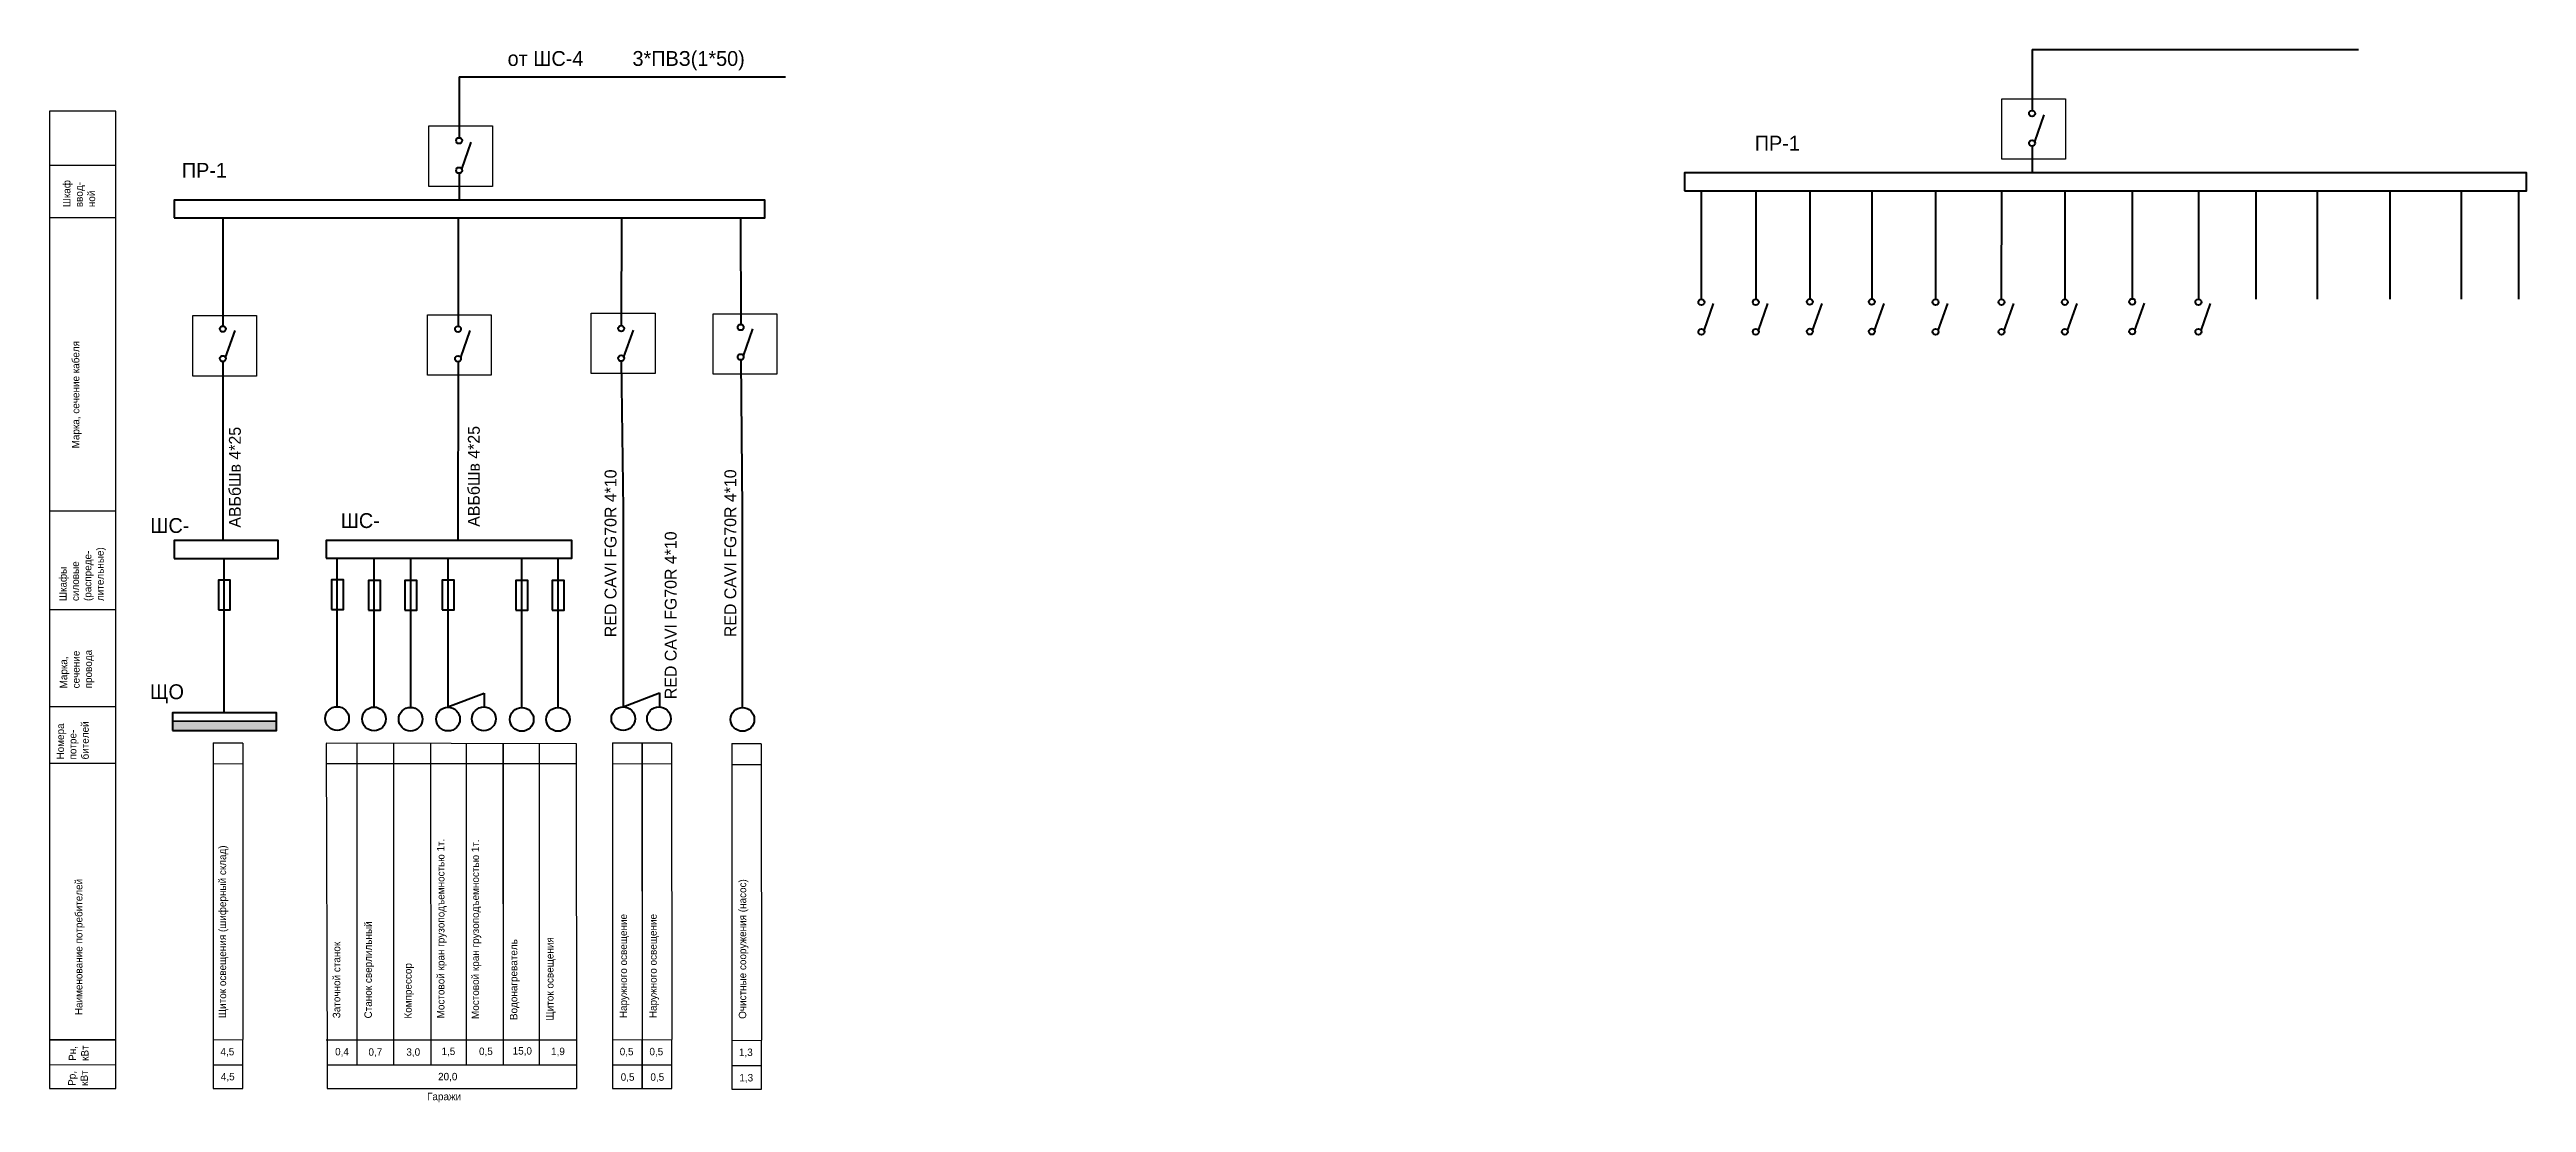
# Model space of a CAD drawing. Header units: millimetres. Extents: x -290 to 1822, y 29 to 413.
# Drawn here: x 987 to 1822, y 59 to 413 of the extents above; entities that cross this region are included whole.
import ezdxf

# ---------------------------------------------------------------- set-up
doc = ezdxf.new("R2010")
doc.units = ezdxf.units.MM

msp = doc.modelspace()

# ---------------------------------------------------------------- hatches: boundary and pattern name
at = {"lineweight": 25}
msp.add_hatch(color=250, dxfattribs=at).paths.add_polyline_path([(1063.9, 186.99), (1028.84, 186.99), (1028.84, 183.77), (1063.9, 183.77)])

# ---------------------------------------------------------------- linework, layer by layer
at = {"lineweight": 50}
for p, q in [((1655.5, 413.14), (1765.5, 413.14)), ((1655.5, 413.14), (1655.5, 392.61)), ((1125.41, 403.99), (1235.41, 403.99)), ((1125.41, 403.99), (1125.41, 383.46)), ((1656.41, 382.04), (1659.61, 391.12)), ((1126.33, 372.9), (1129.53, 381.98)), ((1655.5, 380.61), (1655.5, 371.61)), ((1125.41, 371.46), (1125.41, 362.46)), ((1544.04, 365.58), (1544.03, 329.12)), ((1562.37, 365.58), (1562.36, 329.12)), ((1580.66, 365.58), (1580.65, 329.12)), ((1601.5, 365.58), (1601.49, 329.12)), ((1622.94, 365.58), (1622.92, 329.12)), ((1645.15, 365.58), (1645.14, 329.12)), ((1666.58, 365.58), (1666.57, 329.12)), ((1689.27, 365.58), (1689.26, 329.12)), ((1711.57, 365.58), (1711.56, 329.12)), ((1730.95, 365.58), (1730.94, 329.12)), ((1751.6, 365.58), (1751.59, 329.12)), ((1776.12, 365.58), (1776.11, 329.12)), ((1800.11, 365.58), (1800.1, 329.12)), ((1819.41, 365.58), (1819.4, 329.12)), ((1045.83, 356.3), (1045.8, 320.03)), ((1125.06, 356.44), (1125.05, 319.98)), ((1180.09, 356.7), (1180.08, 320.16)), ((1220.26, 356.46), (1220.32, 320.58)), ((1045.8, 329.03), (1045.8, 320.03)), ((1125.05, 328.98), (1125.05, 319.98)), ((1180.04, 329.16), (1180.04, 320.16)), ((1220.31, 329.58), (1220.31, 320.58)), ((1544.97, 318.49), (1548.18, 327.57)), ((1563.3, 318.49), (1566.51, 327.57)), ((1581.52, 318.57), (1584.72, 327.65)), ((1602.4, 318.57), (1605.61, 327.65)), ((1623.9, 318.5), (1627.11, 327.58)), ((1646.1, 318.5), (1649.31, 327.58)), ((1667.47, 318.5), (1670.68, 327.58)), ((1690.18, 318.65), (1693.39, 327.73)), ((1712.48, 318.5), (1715.68, 327.59)), ((1046.71, 309.46), (1049.92, 318.55)), ((1125.96, 309.41), (1129.17, 318.49)), ((1180.95, 309.6), (1184.15, 318.68)), ((1221.23, 310.02), (1224.43, 319.1)), ((1045.8, 308.03), (1045.78, 256.66)), ((1125.05, 307.98), (1125.04, 247.78)), ((1180.04, 308.16), (1180.66, 258.29)), ((1220.31, 308.58), (1220.83, 258.05)), ((1045.78, 256.66), (1045.78, 247.74)), ((1180.66, 258.29), (1180.66, 191.78)), ((1220.83, 258.05), (1220.83, 191.54)), ((1046.11, 241.78), (1046.11, 189.77)), ((1084.23, 241.82), (1084.23, 191.82)), ((1096.68, 241.69), (1096.68, 191.69)), ((1109.03, 241.67), (1109.03, 191.67)), ((1121.65, 241.72), (1121.65, 191.72)), ((1146.48, 241.63), (1146.48, 191.63)), ((1158.71, 241.63), (1158.71, 191.63)), ((1121.65, 191.72), (1133.89, 196.41)), ((1133.89, 196.41), (1133.89, 191.8)), ((1180.66, 191.78), (1192.9, 196.47)), ((1192.9, 196.47), (1192.9, 191.86))]:
    msp.add_line(p, q, dxfattribs=at)
at = {"lineweight": 25}
for p, q in [((1009.68, 374.1), (987.39, 374.1)), ((1009.71, 356.46), (987.42, 356.46)), ((1009.71, 257.66), (987.42, 257.66)), ((1009.71, 224.45), (987.42, 224.45)), ((1009.71, 191.78), (987.42, 191.78)), ((1028.84, 186.99), (1063.9, 186.99)), ((1028.84, 186.99), (1028.84, 183.77)), ((1063.9, 186.99), (1028.84, 186.99)), ((1028.84, 183.77), (1063.9, 183.77)), ((1063.9, 183.77), (1063.9, 186.99)), ((1042.56, 179.59), (1052.48, 179.59)), ((1042.56, 179.59), (1042.56, 79.59)), ((1052.48, 179.5), (1052.56, 79.68)), ((1080.67, 179.59), (1164.91, 179.41)), ((1080.67, 179.41), (1080.97, 71.18)), ((1090.92, 179.41), (1091, 71.18)), ((1103.27, 179.41), (1103.35, 71.18)), ((1115.81, 179.41), (1115.88, 71.18)), ((1127.76, 179.41), (1127.84, 71.18)), ((1140.14, 179.41), (1140.22, 71.18)), ((1140.22, 179.41), (1140.3, 71.18)), ((1152.37, 179.41), (1152.45, 71.18)), ((1164.91, 179.41), (1164.99, 63.26)), ((1177.11, 179.59), (1187.03, 179.59)), ((1177.11, 179.59), (1177.11, 79.59)), ((1187.03, 179.5), (1187.11, 79.68)), ((1187.12, 179.59), (1197.04, 179.59)), ((1187.12, 179.59), (1187.12, 79.59)), ((1197.04, 179.5), (1197.12, 79.68)), ((1217.27, 179.36), (1227.2, 179.36)), ((1217.27, 179.36), (1217.27, 79.36)), ((1227.2, 179.26), (1227.28, 79.44)), ((1009.71, 172.63), (987.42, 172.63)), ((1042.78, 172.63), (1052.49, 172.62)), ((1080.67, 172.63), (1164.91, 172.63)), ((1177.33, 172.63), (1187.04, 172.62)), ((1187.34, 172.63), (1197.05, 172.62)), ((1217.5, 172.39), (1227.21, 172.39)), ((1009.71, 79.59), (987.42, 79.59)), ((987.42, 79.59), (987.42, 63.26)), ((1009.71, 63.26), (1009.71, 79.59)), ((1042.56, 79.59), (1052.56, 79.68)), ((1042.56, 79.59), (1042.56, 71.18)), ((1052.56, 63.26), (1052.56, 79.68)), ((1080.67, 79.59), (1164.98, 79.59)), ((1177.11, 79.59), (1187.12, 79.68)), ((1177.11, 79.59), (1177.11, 71.18)), ((1187.12, 63.26), (1187.12, 79.68)), ((1187.12, 79.59), (1197.12, 79.68)), ((1187.12, 79.59), (1187.12, 71.18)), ((1197.12, 63.26), (1197.12, 79.68)), ((1217.27, 79.36), (1227.28, 79.44)), ((1217.27, 79.36), (1217.27, 70.95)), ((1227.28, 63.02), (1227.28, 79.44)), ((987.42, 71.27), (1009.71, 71.21)), ((1042.56, 71.18), (1052.56, 71.18)), ((1042.56, 71.18), (1042.56, 63.26)), ((1080.97, 71.18), (1164.98, 71.18)), ((1080.97, 71.18), (1080.97, 63.26)), ((1177.11, 71.18), (1187.12, 71.18)), ((1177.11, 71.18), (1177.11, 63.26)), ((1187.12, 71.18), (1197.12, 71.18)), ((1187.12, 71.18), (1187.12, 63.26)), ((1217.27, 70.95), (1227.28, 70.95)), ((1217.27, 70.95), (1217.27, 63.02)), ((987.42, 63.26), (1009.71, 63.26)), ((1042.56, 63.26), (1052.56, 63.26)), ((1052.56, 63.26), (1052.56, 63.26)), ((1080.97, 63.26), (1164.99, 63.26)), ((1177.11, 63.26), (1187.12, 63.26)), ((1187.12, 63.26), (1187.12, 63.26)), ((1187.12, 63.26), (1197.12, 63.26)), ((1197.12, 63.26), (1197.12, 63.26)), ((1217.27, 63.02), (1227.28, 63.02)), ((1227.28, 63.02), (1227.28, 63.02))]:
    msp.add_line(p, q, dxfattribs=at)
for points in [[(1009.71, 392.44), (987.42, 392.44), (987.42, 79.59), (1009.71, 79.59)], [(1645.3, 396.59), (1666.8, 396.59), (1666.8, 376.2), (1645.3, 376.2)], [(1115.22, 387.45), (1136.71, 387.45), (1136.71, 367.05), (1115.22, 367.05)], [(1035.68, 323.53), (1057.18, 323.53), (1057.18, 303.13), (1035.68, 303.13)], [(1114.75, 323.83), (1136.25, 323.83), (1136.25, 303.44), (1114.75, 303.44)], [(1169.96, 324.4), (1191.45, 324.4), (1191.45, 304), (1169.96, 304)], [(1211.01, 324.16), (1232.51, 324.16), (1232.51, 303.77), (1211.01, 303.77)]]:
    msp.add_lwpolyline(points, close=True, dxfattribs=at)
at = {"lineweight": 50}
for points in [[(1538.34, 365.61), (1822.12, 365.61), (1822.12, 371.61), (1538.34, 371.61)], [(1029.4, 356.46), (1228.44, 356.46), (1228.44, 362.46), (1029.4, 362.46)], [(1029.4, 241.74), (1064.46, 241.74), (1064.46, 247.74), (1029.4, 247.74)], [(1080.67, 241.78), (1163.35, 241.78), (1163.35, 247.78), (1080.67, 247.78)], [(1044.31, 224.45), (1048.31, 224.45), (1048.31, 234.45), (1044.31, 234.45)], [(1082.43, 224.49), (1086.43, 224.49), (1086.43, 234.49), (1082.43, 234.49)], [(1094.88, 224.36), (1098.88, 224.36), (1098.88, 234.36), (1094.88, 234.36)], [(1107.12, 224.34), (1111.12, 224.34), (1111.12, 234.34), (1107.12, 234.34)], [(1119.74, 224.39), (1123.74, 224.39), (1123.74, 234.39), (1119.74, 234.39)], [(1144.57, 224.3), (1148.57, 224.3), (1148.57, 234.3), (1144.57, 234.3)], [(1156.8, 224.3), (1160.8, 224.3), (1160.8, 234.3), (1156.8, 234.3)], [(1028.84, 183.77), (1063.9, 183.77), (1063.9, 189.77), (1028.84, 189.77)]]:
    msp.add_lwpolyline(points, close=True, dxfattribs=at)
for centre, radius in [((1655.5, 391.61), 1), ((1125.41, 382.46), 1), ((1655.5, 381.61), 1), ((1125.41, 372.46), 1), ((1544.06, 328.05), 1), ((1562.39, 328.05), 1), ((1580.6, 328.14), 1), ((1601.49, 328.14), 1), ((1622.99, 328.07), 1), ((1645.19, 328.07), 1), ((1666.56, 328.07), 1), ((1689.27, 328.21), 1), ((1711.56, 328.07), 1), ((1045.8, 319.03), 1), ((1125.05, 318.98), 1), ((1180.04, 319.16), 1), ((1220.31, 319.58), 1), ((1544.06, 318.05), 1), ((1562.39, 318.05), 1), ((1580.6, 318.14), 1), ((1601.49, 318.14), 1), ((1622.99, 318.07), 1), ((1645.19, 318.07), 1), ((1666.56, 318.07), 1), ((1689.27, 318.21), 1), ((1711.56, 318.07), 1), ((1045.8, 309.03), 1), ((1125.05, 308.98), 1), ((1180.04, 309.16), 1), ((1220.31, 309.58), 1), ((1084.29, 187.81), 4), ((1096.74, 187.68), 4), ((1109.06, 187.58), 4), ((1121.69, 187.63), 4), ((1133.75, 187.71), 4), ((1146.52, 187.54), 4), ((1158.74, 187.54), 4), ((1180.72, 187.77), 4), ((1192.76, 187.77), 4), ((1220.89, 187.54), 4)]:
    msp.add_circle(centre, radius, dxfattribs=at)

# ---------------------------------------------------------------- texts
at = {"lineweight": 25}
for s, insert, char_height, width, attachment_point in [('от ШС-4', (1141.76, 412.63), 5, 62.8616, 1), ('3*ПВЗ(1*50)', (1183.85, 412.64), 5, 62.8616, 1), ('ПР-1', (1562.05, 384.11), 5, 34.4166, 1), ('ПР-1', (1031.97, 374.97), 5, 34.4166, 1), ('ШС-', (1021.33, 255.33), 5, 34.4166, 1), ('ШС-', (1085.51, 256.99), 5, 34.4166, 1), ('ЩО', (1021.22, 199.35), 5, 34.4166, 1), ('4,5', (1047.32, 75.42), 2.5, 9.9332, 5), ('0,4', (1085.95, 75.39), 2.5, 9.9332, 5), ('0,7', (1097.19, 75.27), 2.5, 9.9332, 5), ('3,0', (1109.97, 75.27), 2.5, 9.9332, 5), ('1,5', (1121.8, 75.51), 2.5, 9.9332, 5), ('0,5', (1134.45, 75.51), 2.5, 9.9332, 5), ('15,0', (1146.71, 75.66), 2.5, 9.9332, 5), ('1,9', (1158.73, 75.48), 2.5, 9.9332, 5), ('0,5', (1181.87, 75.42), 2.5, 9.9332, 5), ('0,5', (1191.88, 75.42), 2.5, 9.9332, 5), ('1,3', (1222.04, 75.18), 2.5, 9.9332, 5), ('4,5', (1047.45, 66.99), 2.5, 9.9332, 5), ('20,0', (1121.58, 67), 2.5, 9.9332, 5), ('0,5', (1182.2, 66.84), 2.5, 9.9332, 5), ('0,5', (1192.21, 66.84), 2.5, 9.9332, 5), ('1,3', (1222.19, 66.61), 2.5, 9.9332, 5), ('Гаражи', (1114.61, 61.78), 2.5, 34.4166, 1)]:
    msp.add_mtext(s, dxfattribs=dict(at, insert=insert, char_height=char_height, width=width, attachment_point=attachment_point))
at = {"lineweight": 25, "attachment_point": 1, "rotation": 90}
for s, insert, char_height, width in [('Шкаф\\Pввод-\\Pной', (991.93, 360.05), 2.5, 56.0806), ('Марка, сечение кабеля', (994.94, 278.82), 2.5, 56.0806), ('АВБбШв 4*25', (1047.85, 252.1), 4, 56.0806), ('АВБбШв 4*25', (1128.38, 252.41), 4, 56.0806), ('RED CAVI FG70R 4*10', (1174.45, 215.22), 4, 73.9781), ('RED CAVI FG70R 4*10', (1214.82, 215.24), 4, 86.3591), ('RED CAVI FG70R 4*10', (1194.72, 194.35), 4, 86.3591), ('Шкафы\\Pсиловые\\P(распреде-\\Pлительные)', (990.65, 227.4), 2.5, 56.0806), ('Марка,\\Pсечение\\Pпровода', (990.86, 197.98), 2.5, 56.0806), ('Номера\\Pпотре-\\Pбителей', (989.78, 174.02), 2.5, 56.0806), ('Щиток освещения (шиферный склад)', (1044.4, 86.9), 2.5, 81.6672), ('Мостовой кран грузоподъемностью 1т.', (1117.98, 86.84), 2.5, 84.552), ('Мостовой кран грузоподъемностью 1т.', (1129.62, 86.62), 2.5, 84.552), ('Наименование потребителей', (995.98, 87.91), 2.5, 77.9472), ('Очистные сооружения (насос)', (1219.66, 86.66), 2.5, 78.7246), ('Станок сверлильный', (1093.51, 86.81), 2.5, 82.3806), ('Наружного освещение', (1179.5, 86.9), 2.5, 78.7246), ('Наружного освещение', (1189.51, 86.9), 2.5, 78.7246), ('Заточной станок', (1082.86, 86.89), 2.5, 82.3806), ('Водонагреватель', (1142.53, 86.26), 2.5, 82.3806), ('Щиток освещения', (1154.73, 86.09), 2.5, 82.3806), ('Компрессор', (1106.94, 86.76), 2.5, 82.3806), ('Pн,\\PкВт', (993.86, 72.52), 2.5, 56.0806), ('Pр,\\PкВт', (993.66, 64.11), 2.5, 56.0806)]:
    msp.add_mtext(s, dxfattribs=dict(at, insert=insert, char_height=char_height, width=width))

doc.saveas('drawing.dxf')
